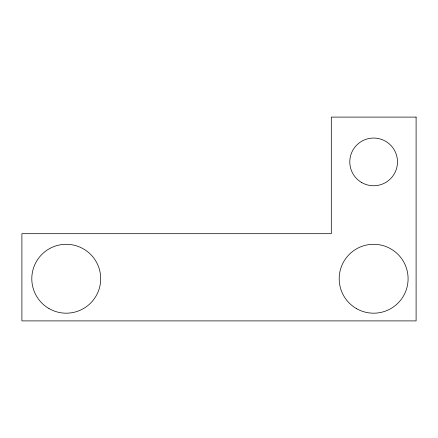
<?xml version="1.0" encoding="UTF-8"?>
<svg xmlns="http://www.w3.org/2000/svg" width="438" height="438" viewBox="0 0 438 438"><rect width="100%" height="100%" fill="white"/><g stroke="black" fill="none" stroke-linecap="round" stroke-linejoin="round"><path stroke-width="0.66" d="M416.1 117.099L331.303 117.099L331.303 233.695L21.9 233.695L21.9 320.901L416.1 320.901L416.1 117.099M361.711 182.558A23.849 23.849 0 0 0 397.49 161.907A23.849 23.849 0 0 0 361.711 141.25A23.849 23.849 0 0 0 361.711 182.558M49.023 308.576A34.449 34.449 0 0 0 100.696 278.743A34.449 34.449 0 0 0 49.023 248.91A34.449 34.449 0 0 0 49.023 308.576M356.412 308.576A34.449 34.449 0 0 0 408.09 278.743A34.449 34.449 0 0 0 356.412 248.91A34.449 34.449 0 0 0 356.412 308.576"/></g></svg>
